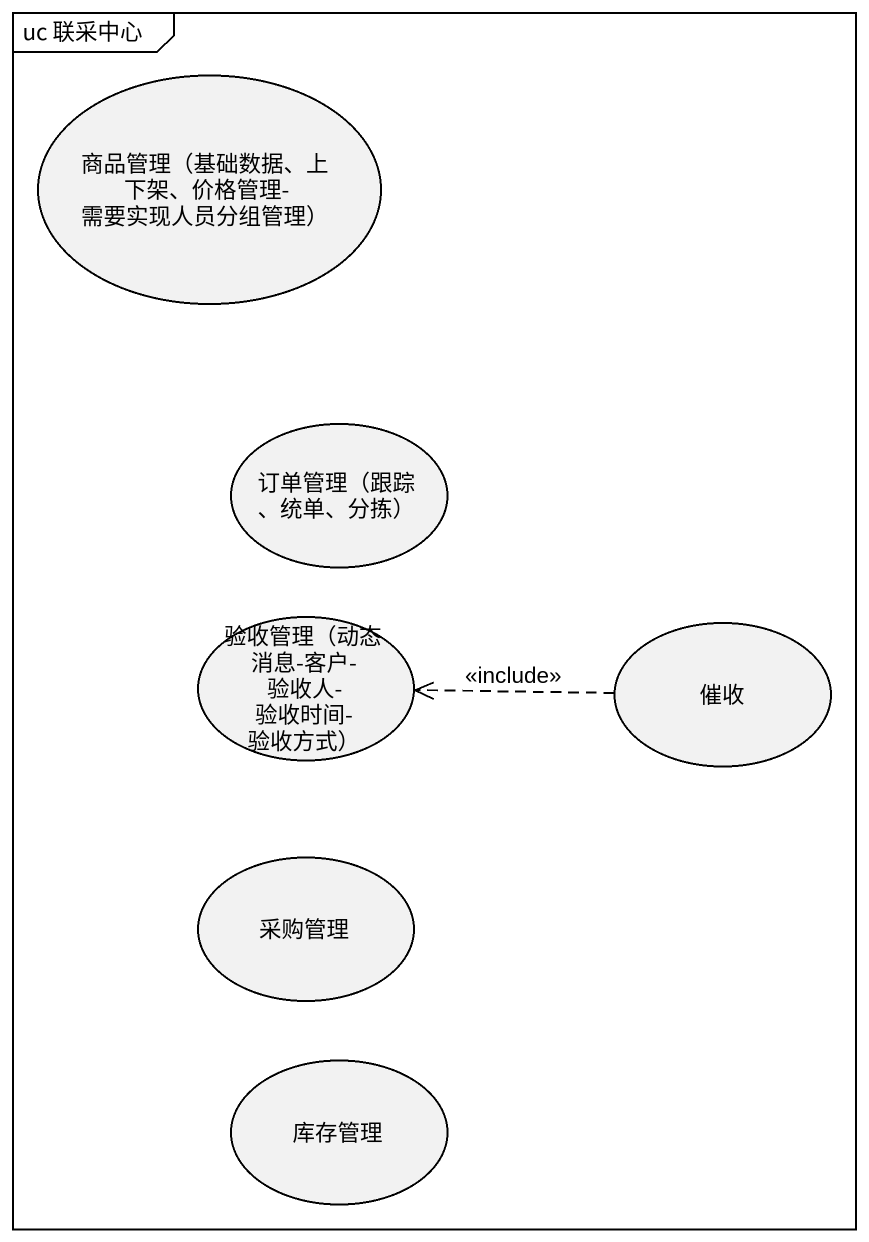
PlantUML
@startuml
mainframe uc 联采中心
usecase "商品管理（基础数据、上下架、价格管理-需要实现人员分组管理）" as 商品管理_基础数据_上下架_价格管理
usecase "订单管理（跟踪、统单、分拣）" as 订单管理_跟踪_统单_分拣
usecase "验收管理（动态消息-客户-验收人-验收时间-验收方式）" as 验收管理_动态消息_客户_验收人_验收时间_验收方式
usecase 催收
usecase 采购管理
usecase 库存管理
催收 .left.> 验收管理_动态消息_客户_验收人_验收时间_验收方式 : <<include>>
@enduml
